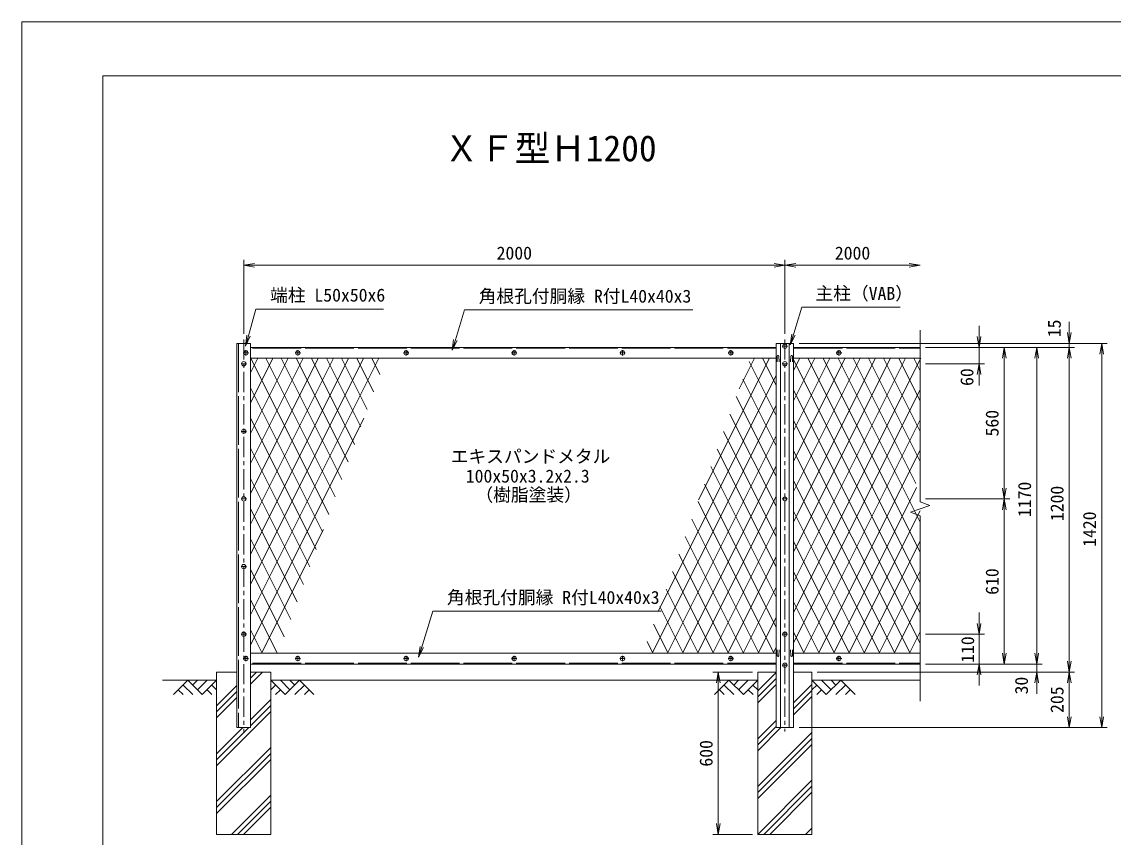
# Model space of a CAD drawing. Units: millimetres, scale not verified. Extents: x -4200 to 4200, y -2970 to 2970.
# Drawn here: x -4200 to -167, y -43 to 2970 of the extents above; entities that cross this region are included whole.
import ezdxf
from ezdxf.enums import TextEntityAlignment as Align

# ---------------------------------------------------------------- set-up
doc = ezdxf.new("R2010")
doc.units = ezdxf.units.MM
doc.header["$LTSCALE"] = 15
doc.linetypes.add('CHAIN1', pattern=[8, 5, -1, 1, -1])
doc.linetypes.add('LONG_DASHED2', pattern=[13, 12, -1])
for name, color, linetype, lineweight in [('0-0_D-STR1', 1, 'Continuous', 9), ('0-1_D-BMK', 2, 'CHAIN1', 9), ('0-2_D-STR-DIM', 7, 'Continuous', 9), ('0-3_D-BGD', 7, 'Continuous', 9), ('0-4_D-STR4', 7, 'Continuous', 9), ('0-5_D-DCR-HCH', 7, 'Continuous', 9), ('0-6_D-STR3', 3, 'Continuous', 9), ('0-7_0', 7, 'Continuous', 9), ('0-9_D-STR-TXT', 7, 'Continuous', 9), ('0-A_D-STR2', 7, 'Continuous', 9), ('0-B_D-TTL', 2, 'Continuous', 9)]:
    doc.layers.add(name, color=color, linetype=linetype, lineweight=lineweight)
doc.layers.add('0-8_D-TTL-TXT', color=7, linetype='Continuous')
doc.styles.add('ＭＳ ゴシック', font='')
doc.styles.get('ＭＳ ゴシック').set_extended_font_data('MS Gothic')

# ---------------------------------------------------------------- blocks, each defined once
blk = doc.blocks.new('_Open')
at = {"layer": '0-7_0'}
blk.add_line((-15, 2.5), (0, 0), dxfattribs=at)
blk.add_lwpolyline([(-15, -2.5), (0, 0), (-15, 0)], dxfattribs=at)

msp = doc.modelspace()

# ---------------------------------------------------------------- linework, layer by layer
at = {"layer": '0-0_D-STR1'}
for p, q in [((-3405.07, 1781.58), (-3405.07, 361.58)), ((-3355.07, 1781.58), (-3405.07, 1781.58)), ((-3355.07, 361.58), (-3355.07, 1781.58)), ((-1396.07, 361.58), (-1396.07, 1781.58)), ((-1364.07, 361.58), (-1364.07, 1781.58)), ((-1347.57, 361.58), (-1347.57, 1781.58)), ((-1412.57, 1766.58), (-3355.07, 1766.58)), ((-1408.07, 1734.96), (-1408.82, 1713.46)), ((-1402.07, 1734.96), (-1401.32, 1713.46)), ((-1358.07, 1734.96), (-1358.82, 1713.46)), ((-1352.07, 1734.96), (-1351.32, 1713.46)), ((-1347.57, 1766.58), (-880.07, 1766.58)), ((-3355.07, 1726.58), (-1412.57, 1726.58)), ((-880.07, 1726.58), (-1347.57, 1726.58)), ((-1408.07, 626.92), (-1408.82, 648.42)), ((-1402.07, 626.92), (-1401.32, 648.42)), ((-1358.07, 626.92), (-1358.82, 648.42)), ((-1352.07, 626.92), (-1351.32, 648.42)), ((-3355.07, 636.58), (-1412.57, 636.58)), ((-880.07, 636.58), (-1347.57, 636.58)), ((-1412.57, 596.58), (-3355.07, 596.58)), ((-1347.57, 596.58), (-880.07, 596.58)), ((-3405.07, 361.58), (-3355.07, 361.58)), ((-1412.57, 361.58), (-1347.57, 361.58))]:
    msp.add_line(p, q, dxfattribs=at)
at = {"layer": '0-0_D-STR1', "linetype": 'LONG_DASHED2'}
for p, q in [((-3399.07, 1781.58), (-3399.07, 361.58)), ((-1412.57, 1763.58), (-3355.07, 1763.58)), ((-1347.57, 1763.58), (-880.07, 1763.58)), ((-1412.57, 599.58), (-3355.07, 599.58)), ((-1347.57, 599.58), (-880.07, 599.58))]:
    msp.add_line(p, q, dxfattribs=at)
at = {"layer": '0-0_D-STR1'}
msp.add_lwpolyline([(-1412.57, 361.58), (-1412.57, 1781.58), (-1347.57, 1781.58)], dxfattribs=at)
for centre, start, end in [((-1405.07, 1733.71), 22.61986, 157.38014), ((-1355.07, 1733.71), 22.61986, 157.38014), ((-1405.07, 628.17), 202.61986, 337.38014), ((-1355.07, 628.17), 202.61986, 337.38014)]:
    msp.add_arc(centre, 3.25, start, end, dxfattribs=at)
at = {"layer": '0-1_D-BMK'}
for p, q in [((-3380.07, 1796.58), (-3380.07, 346.58)), ((-1380.07, 1796.58), (-1380.07, 346.58)), ((-3362.07, 1746.58), (-3382.07, 1746.58)), ((-3372.07, 1756.58), (-3372.07, 1736.58)), ((-3170.07, 1746.58), (-3190.07, 1746.58)), ((-3180.07, 1756.58), (-3180.07, 1736.58)), ((-2770.07, 1746.58), (-2790.07, 1746.58)), ((-2780.07, 1756.58), (-2780.07, 1736.58)), ((-2370.07, 1746.58), (-2390.07, 1746.58)), ((-2380.07, 1756.58), (-2380.07, 1736.58)), ((-1970.07, 1746.58), (-1990.07, 1746.58)), ((-1980.07, 1756.58), (-1980.07, 1736.58)), ((-1570.07, 1746.58), (-1590.07, 1746.58)), ((-1580.07, 1756.58), (-1580.07, 1736.58)), ((-1370.07, 1771.08), (-1390.07, 1771.08)), ((-1170.07, 1746.58), (-1190.07, 1746.58)), ((-1180.07, 1756.58), (-1180.07, 1736.58)), ((-3370.07, 1706.58), (-3390.07, 1706.58)), ((-1370.07, 1706.58), (-1390.07, 1706.58)), ((-3370.07, 1456.58), (-3390.07, 1456.58)), ((-3370.07, 1206.58), (-3390.07, 1206.58)), ((-1370.07, 1206.58), (-1390.07, 1206.58)), ((-3370.07, 956.58), (-3390.07, 956.58)), ((-3370.07, 706.58), (-3390.07, 706.58)), ((-1370.07, 706.58), (-1390.07, 706.58)), ((-3362.07, 616.58), (-3382.07, 616.58)), ((-3372.07, 626.58), (-3372.07, 606.58)), ((-3170.07, 616.58), (-3190.07, 616.58)), ((-3180.07, 606.58), (-3180.07, 626.58)), ((-2770.07, 616.58), (-2790.07, 616.58)), ((-2780.07, 606.58), (-2780.07, 626.58)), ((-2370.07, 616.58), (-2390.07, 616.58)), ((-2380.07, 606.58), (-2380.07, 626.58)), ((-1970.07, 616.58), (-1990.07, 616.58)), ((-1980.07, 606.58), (-1980.07, 626.58)), ((-1570.07, 616.58), (-1590.07, 616.58)), ((-1580.07, 606.58), (-1580.07, 626.58)), ((-1170.07, 616.58), (-1190.07, 616.58)), ((-1180.07, 606.58), (-1180.07, 626.58)), ((-1370.07, 592.08), (-1390.07, 592.08))]:
    msp.add_line(p, q, dxfattribs=at)
at = {"layer": '0-2_D-STR-DIM'}
for p, q in [((-3380.07, 1816.58), (-3380.07, 2090.37)), ((-3340.07, 2070.37), (-1420.07, 2070.37)), ((-1380.07, 1816.58), (-1380.07, 2090.37)), ((-1380.07, 1816.58), (-1380.07, 2090.37)), ((-1340.07, 2070.37), (-920.07, 2070.37)), ((-329.03, 1821.58), (-329.03, 1861.58)), ((-880.07, 1831.04), (-880.07, 1195.81)), ((-662.07, 1806.58), (-662.07, 1846.58)), ((-1327.57, 1781.58), (-309.03, 1781.58)), ((-1327.57, 1781.58), (-189.03, 1781.58)), ((-329.03, 1766.58), (-329.03, 1781.58)), ((-860.07, 1766.58), (-549.03, 1766.58)), ((-860.07, 1766.58), (-429.03, 1766.58)), ((-860.07, 1766.58), (-309.03, 1766.58)), ((-860.07, 1766.58), (-309.03, 1766.58)), ((-840.07, 1766.58), (-642.07, 1766.58)), ((-662.07, 1766.58), (-662.07, 1706.58)), ((-209.03, 401.58), (-209.03, 1741.58)), ((-860.07, 1706.58), (-642.07, 1706.58)), ((-569.03, 1246.58), (-569.03, 1726.58)), ((-449.03, 1726.58), (-449.03, 636.58)), ((-329.03, 1726.58), (-329.03, 606.58)), ((-329.03, 1726.58), (-329.03, 1686.58)), ((-662.07, 1666.58), (-662.07, 1626.58)), ((-915.31, 1157.33), (-844.83, 1182.98)), ((-844.83, 1182.98), (-880.07, 1195.81)), ((-860.07, 1206.58), (-549.03, 1206.58)), ((-860.07, 1206.58), (-549.03, 1206.58)), ((-880.07, 1144.51), (-915.31, 1157.33)), ((-880.07, 1144.51), (-880.07, 459.28)), ((-569.03, 636.58), (-569.03, 1166.58)), ((-662.07, 746.58), (-662.07, 786.58)), ((-860.07, 706.58), (-642.07, 706.58)), ((-662.07, 596.58), (-662.07, 706.58)), ((-449.03, 636.58), (-449.03, 676.58)), ((-1500.07, 566.58), (-1645.97, 566.58)), ((-1260.07, 566.58), (-309.03, 566.58)), ((-1260.07, 566.58), (-429.03, 566.58)), ((-1260.07, 566.58), (-309.03, 566.58)), ((-860.07, 596.58), (-549.03, 596.58)), ((-860.07, 596.58), (-429.03, 596.58)), ((-860.07, 596.58), (-429.03, 596.58)), ((-840.07, 596.58), (-642.07, 596.58)), ((-449.03, 596.58), (-449.03, 566.58)), ((-1625.97, 526.58), (-1625.97, 6.58)), ((-662.07, 556.58), (-662.07, 516.58)), ((-449.03, 526.58), (-449.03, 486.58)), ((-329.03, 526.58), (-329.03, 401.58)), ((-1327.57, 361.58), (-309.03, 361.58)), ((-1327.57, 361.58), (-189.03, 361.58)), ((-1500.07, -33.42), (-1645.97, -33.42))]:
    msp.add_line(p, q, dxfattribs=at)
at = {"layer": '0-3_D-BGD'}
for p, q in [((-3480.07, 536.58), (-3680.07, 536.58)), ((-1480.07, 536.58), (-3280.07, 536.58)), ((-1280.07, 536.58), (-880.07, 536.58))]:
    msp.add_line(p, q, dxfattribs=at)
at = {"layer": '0-4_D-STR4'}
for p, q in [((-3405.07, 566.58), (-3480.07, 566.58)), ((-3480.07, 566.58), (-3480.07, -33.42)), ((-3280.07, 566.58), (-3355.07, 566.58)), ((-3280.07, 566.58), (-3280.07, -33.42)), ((-1412.57, 566.58), (-1480.07, 566.58)), ((-1480.07, 566.58), (-1480.07, -33.42)), ((-1280.07, 566.58), (-1347.57, 566.58)), ((-1280.07, 566.58), (-1280.07, -33.42)), ((-3280.07, -33.42), (-3480.07, -33.42)), ((-1280.07, -33.42), (-1480.07, -33.42))]:
    msp.add_line(p, q, dxfattribs=at)
at = {"layer": '0-5_D-DCR-HCH'}
for p, q in [((-3355.07, 522.57), (-3311.05, 566.58)), ((-3355.07, 544.66), (-3333.15, 566.58)), ((-1480.07, 497.22), (-1412.57, 564.72)), ((-3586.5, 536.58), (-3639.71, 483.37)), ((-3586.5, 536.58), (-3533.28, 483.37)), ((-3568.76, 518.85), (-3551.02, 536.58)), ((-3551.02, 501.11), (-3515.55, 536.58)), ((-3533.28, 483.37), (-3480.07, 536.58)), ((-3226.86, 483.37), (-3280.07, 536.58)), ((-3209.12, 501.11), (-3244.6, 536.58)), ((-3173.65, 536.58), (-3226.86, 483.37)), ((-3191.29, 518.75), (-3209.12, 536.58)), ((-3173.65, 536.58), (-3120.44, 483.37)), ((-1586.5, 536.58), (-1639.71, 483.37)), ((-1586.5, 536.58), (-1533.28, 483.37)), ((-1568.76, 518.85), (-1551.02, 536.58)), ((-1551.02, 501.11), (-1515.55, 536.58)), ((-1533.28, 483.37), (-1480.07, 536.58)), ((-1480.07, 475.12), (-1412.57, 542.62)), ((-1226.86, 483.37), (-1280.07, 536.58)), ((-1209.12, 501.11), (-1244.6, 536.58)), ((-1173.65, 536.58), (-1226.86, 483.37)), ((-1191.29, 518.75), (-1209.12, 536.58)), ((-1173.65, 536.58), (-1120.44, 483.37)), ((-3621.97, 501.11), (-3604.15, 483.37)), ((-3604.23, 518.85), (-3568.6, 483.37)), ((-3515.55, 501.11), (-3497.73, 483.37)), ((-3497.81, 518.85), (-3480.07, 501.19)), ((-3480.07, 441.76), (-3405.07, 516.76)), ((-3480.07, 419.66), (-3405.07, 494.66)), ((-3262.34, 518.85), (-3280.07, 501.19)), ((-3244.6, 501.11), (-3262.42, 483.37)), ((-3155.91, 518.85), (-3191.55, 483.37)), ((-3138.17, 501.11), (-3155.99, 483.37)), ((-1621.97, 501.11), (-1604.15, 483.37)), ((-1604.23, 518.85), (-1568.6, 483.37)), ((-1515.55, 501.11), (-1497.73, 483.37)), ((-1497.81, 518.85), (-1480.07, 501.19)), ((-1480.07, 453.02), (-1412.57, 520.52)), ((-1347.57, 452.94), (-1280.07, 520.44)), ((-1347.57, 430.84), (-1280.07, 498.34)), ((-1262.34, 518.85), (-1280.07, 501.19)), ((-1244.6, 501.11), (-1262.42, 483.37)), ((-1155.91, 518.85), (-1191.55, 483.37)), ((-1138.17, 501.11), (-1155.99, 483.37)), ((-3480.07, 397.57), (-3405.07, 472.57)), ((-3355.07, 389.98), (-3280.07, 464.98)), ((-1347.57, 408.74), (-1280.07, 476.24)), ((-3480.07, 220.79), (-3280.07, 420.79)), ((-3355.07, 367.89), (-3280.07, 442.89)), ((-1480.07, 320.44), (-1412.57, 387.94)), ((-1480.07, 298.34), (-1412.57, 365.84)), ((-3480.07, 242.89), (-3361.38, 361.58)), ((-3480.07, 264.98), (-3383.47, 361.58)), ((-1480.07, 276.24), (-1394.73, 361.58)), ((-1480.07, 143.66), (-1280.07, 343.66)), ((-3480.07, 88.21), (-3280.07, 288.21)), ((-1480.07, 121.57), (-1280.07, 321.57)), ((-1480.07, 99.47), (-1280.07, 299.47)), ((-3480.07, 66.11), (-3280.07, 266.11)), ((-3480.07, 44.01), (-3280.07, 244.01)), ((-1480.07, -33.11), (-1280.07, 166.89)), ((-1458.28, -33.42), (-1280.07, 144.79)), ((-1436.18, -33.42), (-1280.07, 122.69)), ((-3424.92, -33.42), (-3280.07, 111.43)), ((-3402.82, -33.42), (-3280.07, 89.33)), ((-3380.72, -33.42), (-3280.07, 67.24)), ((-1303.6, -33.42), (-1280.07, -9.89)), ((-1281.5, -33.42), (-1280.07, -31.99))]:
    msp.add_line(p, q, dxfattribs=at)
for points in [[(-3280.07, 566.58), (-3355.07, 566.58), (-3355.07, 361.58), (-3405.07, 361.58), (-3405.07, 566.58), (-3480.07, 566.58), (-3480.07, -33.42), (-3280.07, -33.42)], [(-1480.07, -33.42), (-1280.07, -33.42), (-1280.07, 566.58), (-1347.57, 566.58), (-1347.57, 361.58), (-1412.57, 361.58), (-1412.57, 566.58), (-1480.07, 566.58)]]:
    msp.add_lwpolyline(points, close=True, dxfattribs=at)
at = {"layer": '0-6_D-STR3'}
msp.add_lwpolyline([(-1373.57, 1210.34), (-1380.07, 1214.09), (-1386.57, 1210.34), (-1386.57, 1202.83), (-1380.07, 1199.08), (-1373.57, 1202.83)], close=True, dxfattribs=at)
for centre, radius in [((-1380.07, 1771.08), 8), ((-3372.07, 1746.58), 8), ((-3180.07, 1746.58), 8), ((-2780.07, 1746.58), 8), ((-2380.07, 1746.58), 8), ((-1980.07, 1746.58), 8), ((-1580.07, 1746.58), 8), ((-1180.07, 1746.58), 8), ((-3380.07, 1706.58), 8), ((-1380.07, 1706.58), 8), ((-3380.07, 1456.58), 8), ((-3380.07, 1206.58), 8), ((-1380.07, 1206.58), 6.25), ((-3380.07, 956.58), 8), ((-3380.07, 706.58), 8), ((-1380.07, 706.58), 8), ((-3372.07, 616.58), 8), ((-3180.07, 616.58), 8), ((-2780.07, 616.58), 8), ((-2380.07, 616.58), 8), ((-1980.07, 616.58), 8), ((-1580.07, 616.58), 8), ((-1180.07, 616.58), 8), ((-1380.07, 592.08), 8)]:
    msp.add_circle(centre, radius, dxfattribs=at)
at = {"layer": '0-9_D-STR-TXT'}
for points in [[(-2863.72, 1907.87), (-3334.69, 1907.87), (-3372.78, 1773.6)], [(-1719.88, 1905.2), (-2563.62, 1905.2), (-2608.98, 1758.24)], [(-953.87, 1915.46), (-1317.74, 1915.46), (-1359.43, 1777.8)], [(-1837.11, 791.72), (-2680.85, 791.72), (-2732.93, 623.31)]]:
    msp.add_lwpolyline(points, dxfattribs=at)
at = {"layer": '0-A_D-STR2'}
for p, q in [((-3328.04, 1726.58), (-3355.07, 1672.52)), ((-3272.14, 1726.58), (-3355.07, 1560.72)), ((-3216.24, 1726.58), (-3355.07, 1448.91)), ((-3160.34, 1726.58), (-3355.07, 1337.11)), ((-3104.43, 1726.58), (-3355.07, 1225.31)), ((-3048.53, 1726.58), (-3355.07, 1113.5)), ((-2992.63, 1726.58), (-3355.07, 1001.7)), ((-2936.73, 1726.58), (-3355.07, 889.9)), ((-2880.83, 1726.58), (-3355.07, 778.09)), ((-3065.1, 1149.55), (-3353.62, 1726.58)), ((-3041.55, 1214.25), (-3297.71, 1726.58)), ((-3018, 1278.95), (-3241.81, 1726.58)), ((-2994.45, 1343.66), (-3185.91, 1726.58)), ((-2970.9, 1408.36), (-3130.01, 1726.58)), ((-2947.35, 1473.06), (-3074.11, 1726.58)), ((-2923.8, 1537.77), (-3018.21, 1726.58)), ((-2900.25, 1602.47), (-2962.3, 1726.58)), ((-2876.7, 1667.17), (-2906.4, 1726.58)), ((-1436.84, 1726.58), (-1698.65, 1202.97)), ((-1492.75, 1726.58), (-1549.08, 1613.92)), ((-1412.57, 1515.09), (-1512.39, 1714.72)), ((-1412.57, 1626.89), (-1462.42, 1726.58)), ((-1325.04, 1726.58), (-1347.57, 1681.52)), ((-1269.14, 1726.58), (-1347.57, 1569.72)), ((-1213.24, 1726.58), (-1347.57, 1457.91)), ((-1157.34, 1726.58), (-1347.57, 1346.11)), ((-1101.43, 1726.58), (-1347.57, 1234.31)), ((-1045.53, 1726.58), (-1347.57, 1122.5)), ((-989.63, 1726.58), (-1347.57, 1010.7)), ((-933.73, 1726.58), (-1347.57, 898.9)), ((-877.83, 1726.58), (-1347.57, 787.09)), ((-880.07, 785.5), (-1347.57, 1720.5)), ((-880.07, 897.31), (-1294.71, 1726.58)), ((-880.07, 1009.11), (-1238.81, 1726.58)), ((-880.07, 1120.91), (-1182.91, 1726.58)), ((-895.91, 1264.39), (-1127.01, 1726.58)), ((-880.07, 1344.52), (-1071.11, 1726.58)), ((-880.07, 1456.32), (-1015.21, 1726.58)), ((-880.07, 1568.12), (-959.3, 1726.58)), ((-880.07, 1679.93), (-903.4, 1726.58)), ((-1412.57, 1663.32), (-1848.23, 792.01)), ((-3088.65, 1084.84), (-3355.07, 1617.69)), ((-1412.57, 1403.28), (-1535.94, 1650.02)), ((-1412.57, 1291.48), (-1559.49, 1585.31)), ((-880.07, 1610.29), (-1347.57, 675.29)), ((-880.07, 673.7), (-1347.57, 1608.69)), ((-1412.57, 1551.52), (-1870.04, 636.58)), ((-3112.2, 1020.14), (-3355.07, 1505.89)), ((-2935.73, 1504.97), (-3355.07, 666.29)), ((-1412.57, 1179.68), (-1583.04, 1520.61)), ((-917.42, 636.58), (-1347.57, 1496.89)), ((-880.07, 1498.49), (-1311.02, 636.58)), ((-1412.57, 1067.88), (-1606.59, 1455.91)), ((-1412.57, 1439.72), (-1814.14, 636.58)), ((-3135.75, 955.44), (-3355.07, 1394.09)), ((-1412.57, 956.07), (-1630.14, 1391.21)), ((-973.32, 636.58), (-1347.57, 1385.09)), ((-880.07, 1386.68), (-1255.12, 636.58)), ((-1412.57, 1327.91), (-1758.24, 636.58)), ((-1412.57, 844.27), (-1653.69, 1326.5)), ((-3159.3, 890.74), (-3355.07, 1282.29)), ((-1412.57, 732.47), (-1677.24, 1261.8)), ((-1029.22, 636.58), (-1347.57, 1273.29)), ((-1412.57, 1216.11), (-1702.34, 636.58)), ((-892.92, 1249.18), (-1199.22, 636.58)), ((-3182.85, 826.03), (-3355.07, 1170.48)), ((-1420.53, 636.58), (-1700.79, 1197.1)), ((-1476.43, 636.58), (-1724.34, 1132.39)), ((-1085.12, 636.58), (-1347.57, 1161.48)), ((-880.07, 1163.08), (-1143.32, 636.58)), ((-3085.31, 1094.02), (-3314.02, 636.58)), ((-1412.57, 1104.31), (-1646.43, 636.58)), ((-3206.4, 761.33), (-3355.07, 1058.68)), ((-1532.34, 636.58), (-1747.89, 1067.69)), ((-1141.02, 636.58), (-1347.57, 1049.68)), ((-880.07, 1051.27), (-1087.42, 636.58)), ((-1588.24, 636.58), (-1771.44, 1002.99)), ((-1412.57, 992.5), (-1590.53, 636.58)), ((-3229.95, 696.63), (-3355.07, 946.88)), ((-1644.14, 636.58), (-1794.99, 938.28)), ((-1196.92, 636.58), (-1347.57, 937.88)), ((-880.07, 939.47), (-1031.52, 636.58)), ((-1700.04, 636.58), (-1818.54, 873.58)), ((-1412.57, 880.7), (-1534.63, 636.58)), ((-3255.83, 636.58), (-3355.07, 835.08)), ((-1755.94, 636.58), (-1842.09, 808.88)), ((-1252.83, 636.58), (-1347.57, 826.08)), ((-880.07, 827.67), (-975.61, 636.58)), ((-1412.57, 768.9), (-1478.73, 636.58)), ((-1811.85, 636.58), (-1865.64, 744.17)), ((-3311.73, 636.58), (-3355.07, 723.27)), ((-1308.73, 636.58), (-1347.57, 714.27)), ((-880.07, 715.86), (-919.71, 636.58)), ((-1867.75, 636.58), (-1889.19, 679.47)), ((-1412.57, 657.09), (-1422.83, 636.58))]:
    msp.add_line(p, q, dxfattribs=at)
at = {"layer": '0-B_D-TTL', "color": 7}
msp.add_lwpolyline([(-4200.1, -2969.84), (4199.9, -2969.84), (4199.9, 2970.16), (-4200.1, 2970.16)], close=True, dxfattribs=at)
at = {"layer": '0-B_D-TTL'}
msp.add_lwpolyline([(-3900.1, 2770.16), (3899.9, 2770.16), (3899.9, -2769.84), (-3900.1, -2769.84)], close=True, dxfattribs=at)

# ---------------------------------------------------------------- block references
at = {"layer": '0-2_D-STR-DIM', "xscale": 2.666667, "yscale": 2.666667}
for p, rotation in [((-3380.07, 2070.37), 180), ((-1380.07, 2070.37), 180), ((-329.03, 1781.58), 270), ((-662.07, 1766.58), 270), ((-209.03, 1781.58), 90), ((-569.03, 1766.58), 90), ((-449.03, 1766.58), 90), ((-329.03, 1766.58), 90), ((-329.03, 1766.58), 90), ((-662.07, 1706.58), 90), ((-569.03, 1206.58), 270), ((-569.03, 1206.58), 90), ((-662.07, 706.58), 270), ((-569.03, 596.58), 270), ((-449.03, 596.58), 270), ((-449.03, 596.58), 270), ((-329.03, 566.58), 270), ((-1625.97, 566.58), 90), ((-662.07, 596.58), 90), ((-449.03, 566.58), 90), ((-329.03, 566.58), 90), ((-329.03, 361.58), 270), ((-209.03, 361.58), 270), ((-1625.97, -33.42), 270)]:
    msp.add_blockref('_Open', p, dxfattribs=dict(at, rotation=rotation))
for p in [(-1380.07, 2070.37), (-880.07, 2070.37)]:
    msp.add_blockref('_Open', p, dxfattribs=at)
at = {"layer": '0-9_D-STR-TXT', "xscale": 2.666667, "yscale": 2.666667}
for p, rotation in [((-1360.01, 1775.89), 253.14944), ((-3373.32, 1771.68), 254.16392), ((-2609.57, 1756.33), 252.84683), ((-2733.52, 621.4), 252.81933)]:
    msp.add_blockref('_Open', p, dxfattribs=dict(at, rotation=rotation))

# ---------------------------------------------------------------- texts
at = {"layer": '0-2_D-STR-DIM', "style": 'ＭＳ ゴシック'}
for p in [(-2445.32, 2077.12), (-1195.32, 2077.12)]:
    msp.add_text('2000', height=48.06, dxfattribs=at).set_placement(p, align=Align.BOTTOM_LEFT)
for s, p in [('15', (-345.97, 1804.42)), ('60', (-668.88, 1624.41)), ('560', (-575.77, 1437.71)), ('1170', (-455.77, 1139.68)), ('1200', (-335.77, 1124.68)), ('1420', (-215.77, 1029.68)), ('610', (-575.77, 852.33)), ('110', (-666.07, 600.93)), ('30', (-467.29, 484.16)), ('205', (-335.77, 415.73)), ('600', (-1632.72, 217.33))]:
    msp.add_text(s, height=48.06, rotation=90, dxfattribs=at).set_placement(p, align=Align.BOTTOM_LEFT)
at = {"layer": '0-8_D-TTL-TXT', "style": 'ＭＳ ゴシック'}
msp.add_text('ＸＦ型Ｈ1200', height=96.22, dxfattribs=at).set_placement((-2640.73, 2425.87), align=Align.BOTTOM_LEFT)
at = {"layer": '0-9_D-STR-TXT', "style": 'ＭＳ ゴシック'}
for s, p in [('端柱 L50x50x6', (-3282.5, 1921.73)), ('角根孔付胴縁 R付L40x40x3', (-2511.68, 1917.78)), ('主柱（VAB）', (-1266.81, 1928.05)), ('エキスパンドメタル', (-2614.93, 1325.57)), ('100x50x3.2x2.3', (-2559.24, 1252.83)), ('（樹脂塗装）', (-2523.67, 1183.64)), ('角根孔付胴縁 R付L40x40x3', (-2628.91, 804.31))]:
    msp.add_text(s, height=48.06, dxfattribs=at).set_placement(p, align=Align.BOTTOM_LEFT)

doc.saveas('drawing.dxf')
